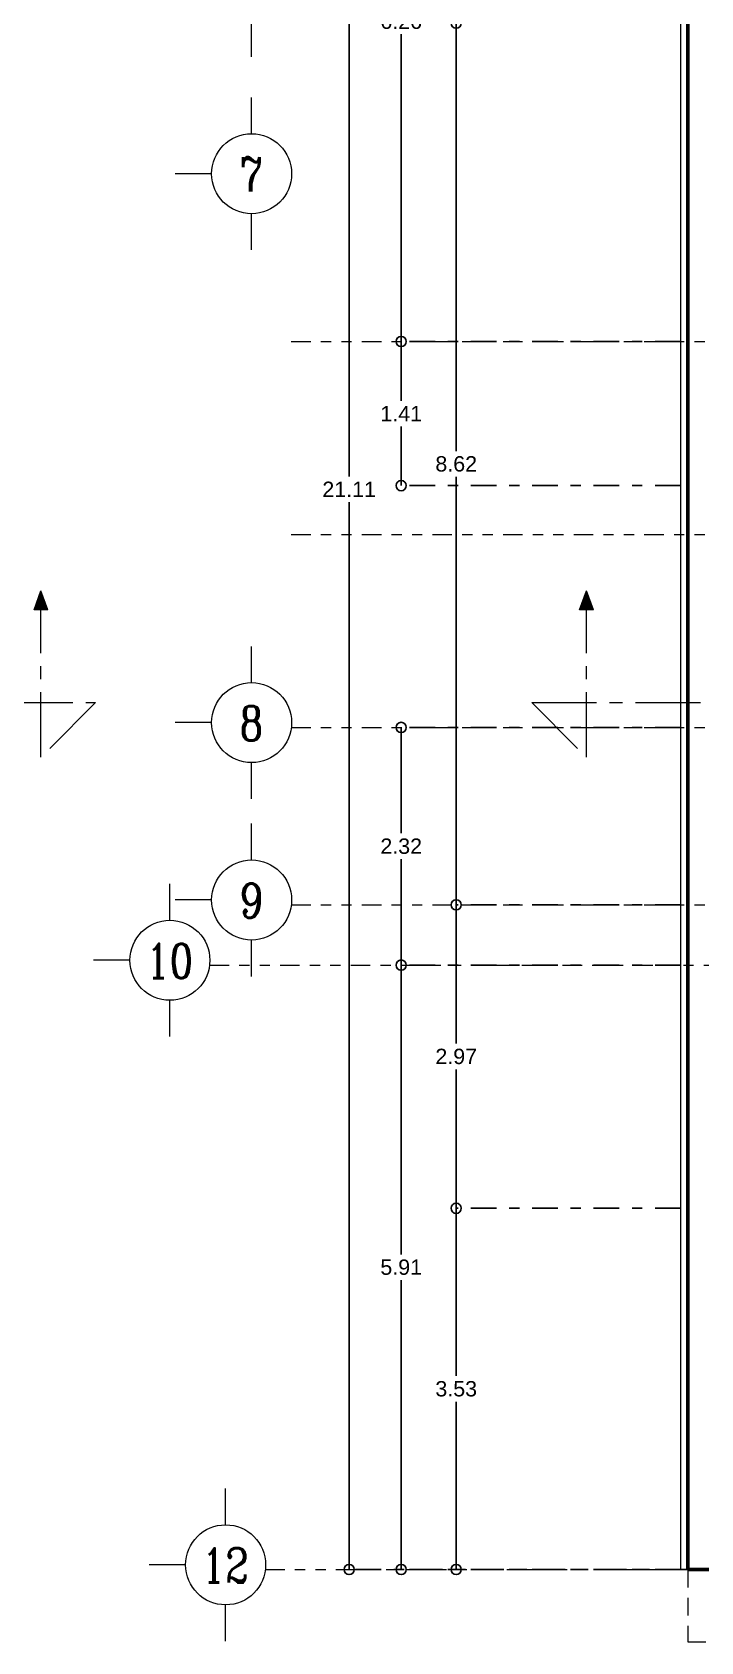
# Model space of a CAD drawing. Extents: x -111 to 1137, y -130 to 54.
# Drawn here: x 652.8 to 659.34, y -24.26 to -8.53 of the extents above; entities that cross this region are included whole.
import ezdxf
from ezdxf.enums import TextEntityAlignment as Align

# ---------------------------------------------------------------- set-up
doc = ezdxf.new("R2010")
doc.units = 0
for name, pattern in [('CENTRO', [50.8, 31.75, -6.35, 6.35, -6.35]), ('DASHDOT2', [0.5, 0.25, -0.125, 0, -0.125]), ('DASHED2', [0.375, 0.25, -0.125]), ('DIVIDE2', [15.875, 6.35, -3.175, 0, -3.175, 0, -3.175])]:
    doc.linetypes.add(name, pattern=pattern)
doc.layers.get('0').update_dxf_attribs({"lineweight": 0})
for name, color, linetype, lineweight in [('EJES', 51, 'DIVIDE2', 0), ('ejes 1', 30, 'Continuous', 0), ('muros', 5, 'Continuous', 60), ('PROYECCION VOLADO', 32, 'Continuous', 13)]:
    doc.layers.add(name, color=color, linetype=linetype, lineweight=lineweight)
doc.styles.add('arial', font='arial.ttf')
doc.styles.add('COMPLEX', font='complex.shx', dxfattribs={"height": 0.25})
doc.dimstyles.new('COTAS ZAR', dxfattribs={"dimtxt": 0.15, "dimasz": 0.1, "dimexe": 0, "dimexo": 0, "dimgap": 0.05, "dimtad": 0, "dimtih": 1, "dimtoh": 1, "dimrnd": 0.005, "dimzin": 1, "dimdsep": 46, "dimtxsty": 'arial', "dimblk": 'ORIGIN', "dimcen": 0.2, "dimclrd": 34, "dimclre": 134, "dimclrt": 6, "dimazin": 0, "dimtfac": 1, "dimtmove": 0, "dimatfit": 3, "dimldrblk": 'ORIGIN', "dimfxl": 1, "dimarcsym": 0})

# ---------------------------------------------------------------- blocks, each defined once
blk = doc.blocks.new('_Origin')
at = {"color": 0, "linetype": 'ByBlock', "lineweight": -2}
blk.add_line((0, 0), (-1, 0), dxfattribs=at)
blk.add_circle((0, 0), 0.5, dxfattribs=at)
blk = doc.blocks.new('*D73')
at = {"color": 134, "linetype": 'DASHDOT2', "lineweight": -2, "transparency": 16777216}
for p, q in [((659.213, -2.444), (655.901, -2.444)), ((659.213, -23.551), (655.901, -23.551))]:
    blk.add_line(p, q, dxfattribs=at)
at = {"color": 34, "lineweight": -2, "transparency": 16777216}
for p, q in [((655.901, -2.544), (655.901, -12.872)), ((655.901, -23.451), (655.901, -13.123))]:
    blk.add_line(p, q, dxfattribs=at)
at = {"layer": 'Defpoints', "color": 0, "transparency": 16777216}
for p in [(659.213, -2.444), (655.901, -23.551), (659.213, -23.551)]:
    blk.add_point(p, dxfattribs=at)
at = {"color": 34, "lineweight": -2, "transparency": 16777216, "xscale": 0.1, "yscale": 0.1, "zscale": 0.1}
for p, rotation in [((655.901, -2.444), 90), ((655.901, -23.551), 270)]:
    blk.add_blockref('_Origin', p, dxfattribs=dict(at, rotation=rotation))
at = {"color": 6, "transparency": 16777216, "insert": (655.901, -12.998), "char_height": 0.15, "attachment_point": 5, "style": 'arial'}
blk.add_mtext('21.11', dxfattribs=at)
blk = doc.blocks.new('*D45')
at = {"color": 134, "linetype": 'DASHDOT2', "lineweight": -2, "transparency": 16777216}
for p, q in [((659.142, -5.298), (656.41, -5.298)), ((659.142, -11.554), (656.41, -11.554))]:
    blk.add_line(p, q, dxfattribs=at)
at = {"color": 34, "lineweight": -2, "transparency": 16777216}
for p, q in [((656.41, -5.398), (656.41, -8.299)), ((656.41, -11.454), (656.41, -8.552))]:
    blk.add_line(p, q, dxfattribs=at)
at = {"layer": 'Defpoints', "color": 0, "transparency": 16777216}
for p in [(659.142, -5.298), (656.41, -11.554), (659.142, -11.554)]:
    blk.add_point(p, dxfattribs=at)
at = {"color": 34, "lineweight": -2, "transparency": 16777216, "xscale": 0.1, "yscale": 0.1, "zscale": 0.1}
for p, rotation in [((656.41, -5.298), 90), ((656.41, -11.554), 270)]:
    blk.add_blockref('_Origin', p, dxfattribs=dict(at, rotation=rotation))
at = {"color": 6, "transparency": 16777216, "insert": (656.41, -8.426), "char_height": 0.15, "attachment_point": 5, "style": 'arial'}
blk.add_mtext('6.26', dxfattribs=at)
blk = doc.blocks.new('*D81')
at = {"color": 134, "linetype": 'DASHDOT2', "lineweight": -2, "transparency": 16777216}
for p, q in [((659.142, -11.554), (656.41, -11.554)), ((659.142, -12.962), (656.41, -12.962))]:
    blk.add_line(p, q, dxfattribs=at)
at = {"color": 34, "lineweight": -2, "transparency": 16777216}
for p, q in [((656.41, -11.654), (656.41, -12.133)), ((656.41, -12.862), (656.41, -12.383))]:
    blk.add_line(p, q, dxfattribs=at)
at = {"layer": 'Defpoints', "color": 0, "transparency": 16777216}
for p in [(659.142, -11.554), (656.41, -12.962), (659.142, -12.962)]:
    blk.add_point(p, dxfattribs=at)
at = {"color": 34, "lineweight": -2, "transparency": 16777216, "xscale": 0.1, "yscale": 0.1, "zscale": 0.1}
for p, rotation in [((656.41, -11.554), 90), ((656.41, -12.962), 270)]:
    blk.add_blockref('_Origin', p, dxfattribs=dict(at, rotation=rotation))
at = {"color": 6, "transparency": 16777216, "insert": (656.41, -12.258), "char_height": 0.15, "attachment_point": 5, "style": 'arial'}
blk.add_mtext('1.41', dxfattribs=at)
blk = doc.blocks.new('*D82')
at = {"color": 134, "linetype": 'DASHDOT2', "lineweight": -2, "transparency": 16777216}
for p, q in [((659.142, -15.324), (656.41, -15.324)), ((659.142, -17.646), (656.41, -17.646))]:
    blk.add_line(p, q, dxfattribs=at)
at = {"color": 34, "lineweight": -2, "transparency": 16777216}
for p, q in [((656.41, -15.424), (656.41, -16.358)), ((656.41, -17.546), (656.41, -16.611))]:
    blk.add_line(p, q, dxfattribs=at)
at = {"layer": 'Defpoints', "color": 0, "transparency": 16777216}
for p in [(659.142, -15.324), (656.41, -17.646), (659.142, -17.646)]:
    blk.add_point(p, dxfattribs=at)
at = {"color": 34, "lineweight": -2, "transparency": 16777216, "xscale": 0.1, "yscale": 0.1, "zscale": 0.1}
for p, rotation in [((656.41, -15.324), 90), ((656.41, -17.646), 270)]:
    blk.add_blockref('_Origin', p, dxfattribs=dict(at, rotation=rotation))
at = {"color": 6, "transparency": 16777216, "insert": (656.41, -16.485), "char_height": 0.15, "attachment_point": 5, "style": 'arial'}
blk.add_mtext('2.32', dxfattribs=at)
blk = doc.blocks.new('*D46')
at = {"color": 134, "linetype": 'DASHDOT2', "lineweight": -2, "transparency": 16777216}
for p, q in [((659.142, -17.646), (656.41, -17.646)), ((659.142, -23.551), (656.41, -23.551))]:
    blk.add_line(p, q, dxfattribs=at)
at = {"color": 34, "lineweight": -2, "transparency": 16777216}
for p, q in [((656.41, -17.746), (656.41, -20.472)), ((656.41, -23.451), (656.41, -20.725))]:
    blk.add_line(p, q, dxfattribs=at)
at = {"layer": 'Defpoints', "color": 0, "transparency": 16777216}
for p in [(659.142, -17.646), (656.41, -23.551), (659.142, -23.551)]:
    blk.add_point(p, dxfattribs=at)
at = {"color": 34, "lineweight": -2, "transparency": 16777216, "xscale": 0.1, "yscale": 0.1, "zscale": 0.1}
for p, rotation in [((656.41, -17.646), 90), ((656.41, -23.551), 270)]:
    blk.add_blockref('_Origin', p, dxfattribs=dict(at, rotation=rotation))
at = {"color": 6, "transparency": 16777216, "insert": (656.41, -20.598), "char_height": 0.15, "attachment_point": 5, "style": 'arial'}
blk.add_mtext('5.91', dxfattribs=at)
blk = doc.blocks.new('*D84')
at = {"color": 134, "linetype": 'DASHDOT2', "lineweight": -2, "transparency": 16777216}
for p, q in [((659.142, -8.443), (656.948, -8.443)), ((659.142, -17.057), (656.948, -17.057))]:
    blk.add_line(p, q, dxfattribs=at)
at = {"color": 34, "lineweight": -2, "transparency": 16777216}
for p, q in [((656.948, -8.543), (656.948, -12.624)), ((656.948, -16.957), (656.948, -12.877))]:
    blk.add_line(p, q, dxfattribs=at)
at = {"layer": 'Defpoints', "color": 0, "transparency": 16777216}
for p in [(659.142, -8.443), (656.948, -17.057), (659.142, -17.057)]:
    blk.add_point(p, dxfattribs=at)
at = {"color": 34, "lineweight": -2, "transparency": 16777216, "xscale": 0.1, "yscale": 0.1, "zscale": 0.1}
for p, rotation in [((656.948, -8.443), 90), ((656.948, -17.057), 270)]:
    blk.add_blockref('_Origin', p, dxfattribs=dict(at, rotation=rotation))
at = {"color": 6, "transparency": 16777216, "insert": (656.948, -12.75), "char_height": 0.15, "attachment_point": 5, "style": 'arial'}
blk.add_mtext('8.62', dxfattribs=at)
blk = doc.blocks.new('*D47')
at = {"color": 134, "linetype": 'DASHDOT2', "lineweight": -2, "transparency": 16777216}
for p, q in [((659.142, -17.057), (656.948, -17.057)), ((659.142, -20.022), (656.948, -20.022))]:
    blk.add_line(p, q, dxfattribs=at)
at = {"color": 34, "lineweight": -2, "transparency": 16777216}
for p, q in [((656.948, -17.157), (656.948, -18.413)), ((656.948, -19.922), (656.948, -18.666))]:
    blk.add_line(p, q, dxfattribs=at)
at = {"layer": 'Defpoints', "color": 0, "transparency": 16777216}
for p in [(659.142, -17.057), (656.948, -20.022), (659.142, -20.022)]:
    blk.add_point(p, dxfattribs=at)
at = {"color": 34, "lineweight": -2, "transparency": 16777216, "xscale": 0.1, "yscale": 0.1, "zscale": 0.1}
for p, rotation in [((656.948, -17.057), 90), ((656.948, -20.022), 270)]:
    blk.add_blockref('_Origin', p, dxfattribs=dict(at, rotation=rotation))
at = {"color": 6, "transparency": 16777216, "insert": (656.948, -18.539), "char_height": 0.15, "attachment_point": 5, "style": 'arial'}
blk.add_mtext('2.97', dxfattribs=at)
blk = doc.blocks.new('*D48')
at = {"color": 134, "linetype": 'DASHDOT2', "lineweight": -2, "transparency": 16777216}
for p, q in [((659.142, -20.022), (656.948, -20.022)), ((659.142, -23.551), (656.948, -23.551))]:
    blk.add_line(p, q, dxfattribs=at)
at = {"color": 34, "lineweight": -2, "transparency": 16777216}
for p, q in [((656.948, -20.122), (656.948, -21.66)), ((656.948, -23.451), (656.948, -21.913))]:
    blk.add_line(p, q, dxfattribs=at)
at = {"layer": 'Defpoints', "color": 0, "transparency": 16777216}
for p in [(659.142, -20.022), (656.948, -23.551), (659.142, -23.551)]:
    blk.add_point(p, dxfattribs=at)
at = {"color": 34, "lineweight": -2, "transparency": 16777216, "xscale": 0.1, "yscale": 0.1, "zscale": 0.1}
for p, rotation in [((656.948, -20.022), 90), ((656.948, -23.551), 270)]:
    blk.add_blockref('_Origin', p, dxfattribs=dict(at, rotation=rotation))
at = {"color": 6, "transparency": 16777216, "insert": (656.948, -21.786), "char_height": 0.15, "attachment_point": 5, "style": 'arial'}
blk.add_mtext('3.53', dxfattribs=at)

msp = doc.modelspace()

# ---------------------------------------------------------------- hatches: boundary and pattern name
h = msp.add_hatch(color=8)
h.set_gradient(color1=(0, 0, 255), one_color=1, tint=1, name='SPHERICAL')
h.paths.add_polyline_path([(652.82, -14.174), (652.887, -14.174), (652.954, -14.174), (652.887, -13.99)])
h = msp.add_hatch(color=8)
h.set_gradient(color1=(0, 0, 255), one_color=1, tint=1, name='SPHERICAL')
h.paths.add_polyline_path([(658.155, -14.174), (658.222, -14.174), (658.289, -14.174), (658.222, -13.99)])

# ---------------------------------------------------------------- linework, layer by layer
at = {"color": 8}
for p, q in [((652.82, -14.174), (652.887, -13.99)), ((652.954, -14.174), (652.887, -13.99)), ((658.155, -14.174), (658.222, -13.99)), ((658.289, -14.174), (658.222, -13.99)), ((652.887, -14.174), (652.82, -14.174)), ((652.954, -14.174), (652.887, -14.174)), ((658.222, -14.174), (658.155, -14.174)), ((658.289, -14.174), (658.222, -14.174))]:
    msp.add_line(p, q, dxfattribs=at)
at = {"color": 8, "linetype": 'CENTRO', "ltscale": 0.02}
for p, q in [((652.887, -15.616), (652.887, -14.174)), ((658.222, -15.616), (658.222, -14.174)), ((639.357, -15.08), (653.422, -15.08)), ((653.422, -15.08), (652.887, -15.616)), ((657.686, -15.08), (658.222, -15.616)), ((657.686, -15.08), (671.751, -15.08))]:
    msp.add_line(p, q, dxfattribs=at)
at = {"layer": 'EJES', "color": 8, "ltscale": 0.03}
for p, q in [((655.335, -11.554), (659.576, -11.554)), ((655.335, -13.439), (659.576, -13.439)), ((655.335, -15.324), (659.566, -15.324)), ((655.335, -17.057), (666.039, -17.057)), ((654.536, -17.646), (659.821, -17.646)), ((655.081, -23.551), (659.213, -23.551))]:
    msp.add_line(p, q, dxfattribs=at)
at = {"layer": 'ejes 1', "color": 8}
for p, q in [((654.947, -8.774), (654.947, -8.419)), ((654.947, -9.524), (654.947, -9.169)), ((654.556, -9.915), (654.201, -9.915)), ((654.947, -10.659), (654.947, -10.304)), ((654.947, -14.887), (654.947, -14.532)), ((654.556, -15.277), (654.201, -15.277)), ((654.947, -16.023), (654.947, -15.668)), ((654.947, -16.619), (654.947, -16.264)), ((654.148, -17.208), (654.148, -16.853)), ((654.556, -17.01), (654.201, -17.01)), ((654.947, -17.756), (654.947, -17.401)), ((653.758, -17.599), (653.402, -17.599)), ((654.148, -18.345), (654.148, -17.99)), ((654.693, -23.114), (654.693, -22.759)), ((654.302, -23.505), (653.947, -23.505)), ((654.693, -24.25), (654.693, -23.895))]:
    msp.add_line(p, q, dxfattribs=at)
for centre in [(654.947, -9.915), (654.947, -15.277), (654.947, -17.01), (654.148, -17.599), (654.693, -23.505)]:
    msp.add_circle(centre, 0.391, dxfattribs=at)
at = {"layer": 'muros', "color": 8, "lineweight": 0}
msp.add_line((659.142, -2.374), (659.142, -23.551), dxfattribs=at)
at = {"layer": 'muros', "color": 8}
for p, q in [((659.213, -2.444), (659.213, -23.551)), ((659.213, -11.62), (659.213, -16.59)), ((659.213, -23.551), (659.749, -23.551))]:
    msp.add_line(p, q, dxfattribs=at)
at = {"layer": 'PROYECCION VOLADO', "color": 8, "linetype": 'DASHED2', "ltscale": 0.7}
for p, q in [((659.213, -23.551), (659.213, -24.257)), ((659.213, -24.257), (666.293, -24.257))]:
    msp.add_line(p, q, dxfattribs=at)

# ---------------------------------------------------------------- texts
at = {"layer": 'ejes 1', "color": 8, "linetype": 'Continuous', "lineweight": 20, "style": 'COMPLEX', "width": 0.8}
for s, height, p in [('7', 0.336, (654.944, -9.921)), ('8', 0.336, (654.944, -15.283)), ('9', 0.336, (654.944, -17.016)), ('10', 0.3355, (654.145, -17.605)), ('12', 0.3355, (654.689, -23.511))]:
    msp.add_text(s, height=height, dxfattribs=at).set_placement(p, align=Align.MIDDLE)

# ---------------------------------------------------------------- dimensions: what is measured, and where the dimension line sits
at = {"color": 8}
for base, p1, p2, picture, middle in [((655.901, -23.551), (659.213, -2.444), (659.213, -23.551), '*D73', (655.901, -12.998)), ((656.41, -11.554), (659.142, -5.298), (659.142, -11.554), '*D45', (656.41, -8.426)), ((656.948, -17.057), (659.142, -8.443), (659.142, -17.057), '*D84', (656.948, -12.75)), ((656.41, -12.962), (659.142, -11.554), (659.142, -12.962), '*D81', (656.41, -12.258)), ((656.41, -17.646), (659.142, -15.324), (659.142, -17.646), '*D82', (656.41, -16.485)), ((656.9483, -20.0216), (659.1424, -17.0568), (659.1424, -20.0216), '*D47', (656.9483, -18.5392)), ((656.4099, -23.5512), (659.1424, -17.6457), (659.1424, -23.5512), '*D46', (656.4099, -20.5985)), ((656.948, -23.551), (659.142, -20.022), (659.142, -23.551), '*D48', (656.948, -21.786))]:
    dim = msp.add_linear_dim(base=base, p1=p1, p2=p2, angle=90, dimstyle='COTAS ZAR', dxfattribs=at)
    dim.commit()
    dim.dimension.update_dxf_attribs({"geometry": picture, "text_midpoint": middle})

doc.saveas('drawing.dxf')
